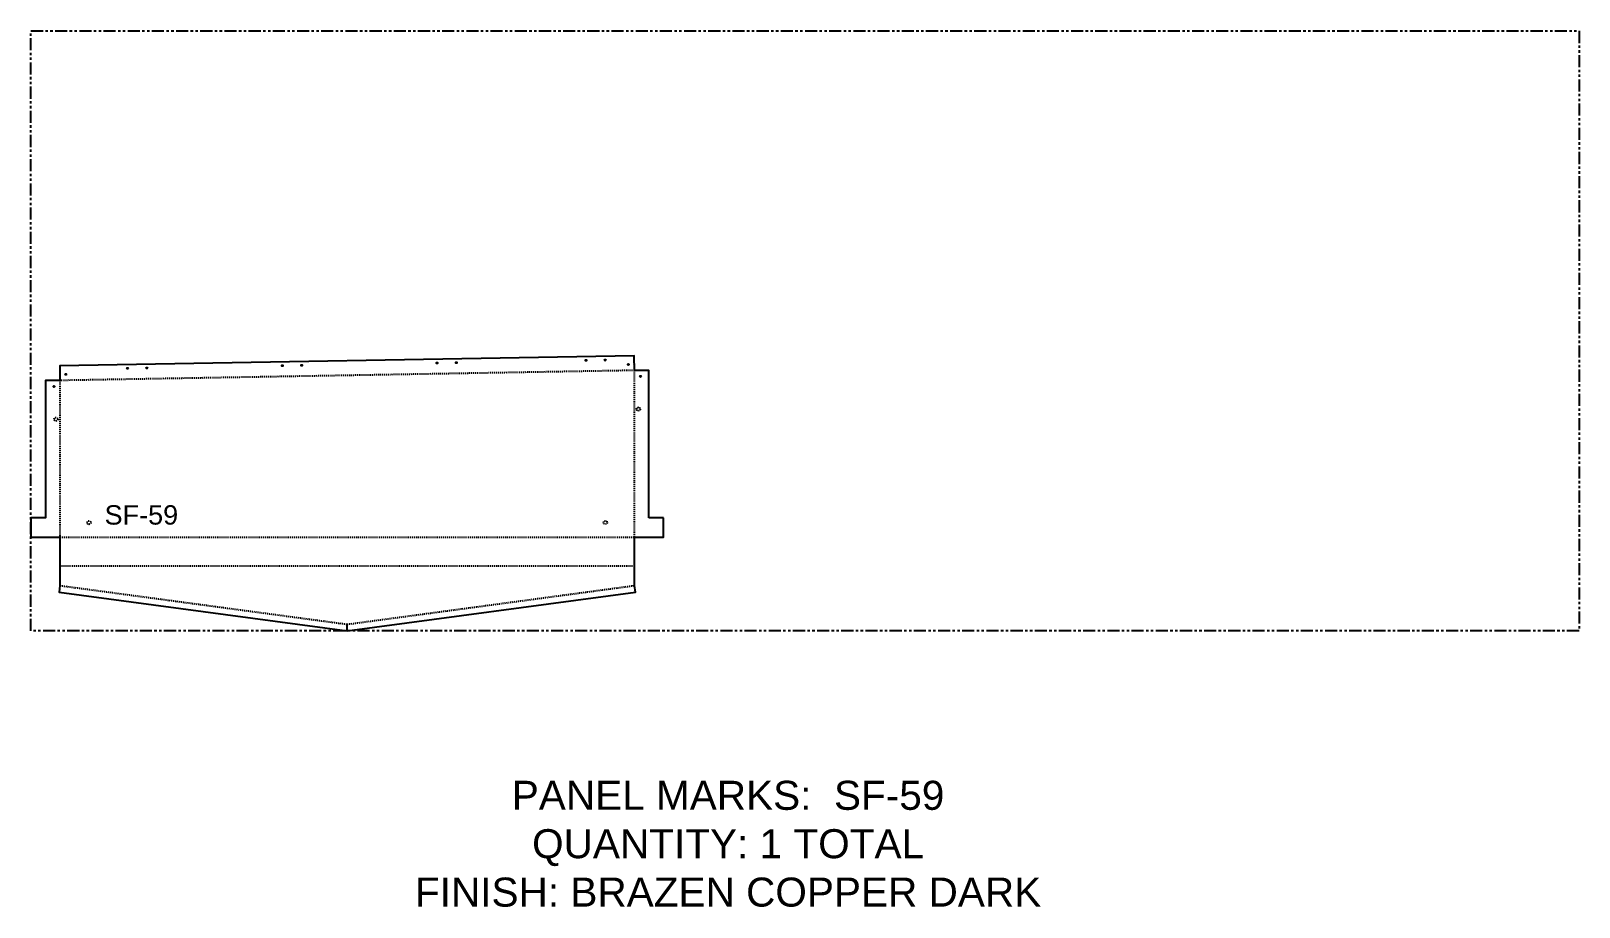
# Model space of a CAD drawing. Header units: inches. Extents: x 0 to 160, y -29 to 62.
import ezdxf

# ---------------------------------------------------------------- set-up
doc = ezdxf.new("R2010")
doc.units = ezdxf.units.IN
doc.header["$MEASUREMENT"] = 0
doc.linetypes.add('HIDDEN', pattern=[0.375, 0.25, -0.125])
doc.linetypes.add('PHANTOM', pattern=[2.5, 1.25, -0.25, 0.25, -0.25, 0.25, -0.25])
for name, color, linetype in [('CUT', 7, 'Continuous'), ('DIMS', 1, 'Continuous'), ('HOLES', 6, 'Continuous'), ('RELIEF', 82, 'Continuous'), ('ROUT', 1, 'HIDDEN'), ('SHEET', 5, 'PHANTOM'), ('TEXT', 2, 'PHANTOM'), ('WEEPS', 3, 'HIDDEN')]:
    doc.layers.add(name, color=color, linetype=linetype)
doc.styles.get("Standard").update_dxf_attribs({"font": 'arial.ttf'})

msp = doc.modelspace()

# ---------------------------------------------------------------- linework, layer by layer
at = {"layer": 'CUT', "ltscale": 0.25}
msp.add_line((65.37, 11.7), (63.87, 11.7), dxfattribs=at)
msp.add_lwpolyline([(63.87, 11.7), (63.87, 26.92), (62.37, 26.92), (62.35, 28.42), (2.97, 27.38), (3, 25.88), (1.5, 25.88), (1.5, 11.7), (0, 11.7), (0, 9.7), (3, 9.7), (3, 4.69), (2.91, 4.01), (32.69, 0), (62.47, 4.01), (62.37, 4.69), (62.37, 9.7), (65.37, 9.7), (65.37, 11.7)], dxfattribs=at)
at = {"layer": 'HOLES', "ltscale": 0.25}
for centre in [(11.98, 27.17), (25.98, 27.41), (27.98, 27.45), (41.97, 27.69), (43.97, 27.72), (57.36, 27.96), (59.35, 27.99), (61.74, 27.53), (3.61, 26.52), (9.98, 27.13), (63, 26.3), (2.38, 25.26)]:
    msp.add_circle(centre, 0.0625, dxfattribs=at)
at = {"layer": 'RELIEF'}
msp.add_line((32.69, 0), (32.69, 0.57), dxfattribs=at)
at = {"layer": 'ROUT', "ltscale": 0.25}
msp.add_line((62.37, 6.7), (3, 6.7), dxfattribs=at)
for points in [[(2.97, 27.38), (3, 25.88), (3, 4.69), (32.69, 0.69), (62.37, 4.69), (62.37, 26.92), (62.35, 28.42)], [(63.87, 26.92), (62.37, 26.92), (3, 25.88), (1.5, 25.88)], [(0, 11.7), (0, 9.7), (65.37, 9.7), (65.37, 11.7)]]:
    msp.add_lwpolyline(points, dxfattribs=at)
at = {"layer": 'SHEET'}
msp.add_lwpolyline([(0, 62), (160, 62), (160, 0), (0, 0)], close=True, dxfattribs=at)
at = {"layer": 'WEEPS', "ltscale": 0.25}
for centre in [(62.78, 22.92), (2.59, 21.88), (6, 11.2), (59.37, 11.2)]:
    msp.add_circle(centre, 0.188, dxfattribs=at)

# ---------------------------------------------------------------- texts
at = {"layer": 'DIMS', "ltscale": 0.25, "insert": (11.41, 10.96), "char_height": 2, "attachment_point": 8}
msp.add_mtext_dynamic_manual_height_columns('SF-59', width=3.0859, gutter_width=10, heights=[2.07], dxfattribs=at)
at = {"layer": 'TEXT', "insert": (72.05, -22.01), "char_height": 3, "attachment_point": 5}
msp.add_mtext_dynamic_manual_height_columns('PANEL MARKS:  SF-59\\PQUANTITY: 1 TOTAL\\PFINISH: BRAZEN COPPER DARK', width=199.7409, gutter_width=1, heights=[0], dxfattribs=at)

doc.saveas('drawing.dxf')
